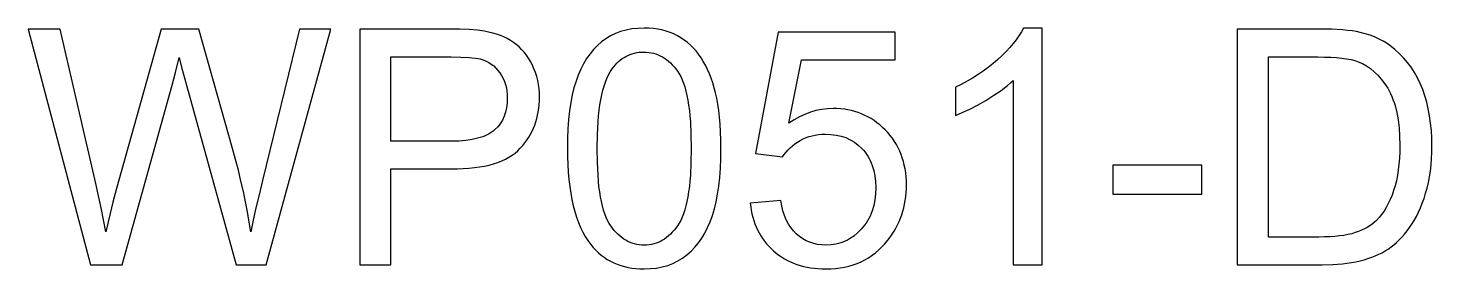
# Model space of a CAD drawing. Header units: millimetres. Extents: x -6.4 to 6.4, y -1.1 to 1.1.
import ezdxf

# ---------------------------------------------------------------- set-up
doc = ezdxf.new("R2010")
doc.units = ezdxf.units.MM
doc.layers.add('LASER_MARK', color=7, linetype='Continuous')

msp = doc.modelspace()

# ---------------------------------------------------------------- linework, layer by layer
at = {"layer": 'LASER_MARK'}
for points in [[(-5.853, -1.063), (-5.562, -1.063), (-5.105, 0.578), (-5.074, 0.694), (-5.041, 0.831), (-5.019, 0.744), (-4.974, 0.578), (-4.52, -1.063), (-4.245, -1.063), (-3.654, 1.091), (-3.941, 1.091), (-4.279, -0.293), (-4.31, -0.422), (-4.339, -0.543), (-4.364, -0.656), (-4.386, -0.762), (-4.4, -0.672), (-4.416, -0.58), (-4.434, -0.487), (-4.454, -0.393), (-4.476, -0.297), (-4.5, -0.199), (-4.526, -0.1), (-4.554, 0.001), (-4.862, 1.091), (-5.206, 1.091), (-5.616, -0.364), (-5.648, -0.49), (-5.713, -0.762), (-5.733, -0.652), (-5.755, -0.542), (-5.779, -0.432), (-5.804, -0.321), (-6.132, 1.091), (-6.424, 1.091)], [(-3.388, -1.063), (-3.103, -1.063), (-3.103, -0.187), (-2.551, -0.187), (-2.494, -0.187), (-2.441, -0.184), (-2.389, -0.181), (-2.34, -0.175), (-2.292, -0.169), (-2.247, -0.161), (-2.205, -0.151), (-2.164, -0.14), (-2.126, -0.127), (-2.089, -0.113), (-2.055, -0.097), (-2.024, -0.08), (-1.994, -0.062), (-1.967, -0.042), (-1.942, -0.02), (-1.919, 0.003), (-1.897, 0.027), (-1.878, 0.052), (-1.859, 0.077), (-1.842, 0.103), (-1.826, 0.13), (-1.812, 0.158), (-1.799, 0.186), (-1.787, 0.214), (-1.777, 0.244), (-1.768, 0.274), (-1.761, 0.305), (-1.755, 0.336), (-1.75, 0.368), (-1.746, 0.401), (-1.744, 0.434), (-1.744, 0.468), (-1.745, 0.508), (-1.748, 0.547), (-1.753, 0.584), (-1.76, 0.622), (-1.769, 0.658), (-1.78, 0.693), (-1.794, 0.728), (-1.809, 0.762), (-1.826, 0.794), (-1.844, 0.825), (-1.864, 0.854), (-1.885, 0.881), (-1.907, 0.906), (-1.931, 0.929), (-1.956, 0.95), (-1.982, 0.97), (-2.009, 0.988), (-2.039, 1.004), (-2.069, 1.019), (-2.102, 1.032), (-2.136, 1.044), (-2.172, 1.054), (-2.209, 1.063), (-2.248, 1.071), (-2.311, 1.08), (-2.386, 1.086), (-2.475, 1.09), (-2.575, 1.091), (-3.388, 1.091)], [(-1.409, 0.614), (-1.428, 0.554), (-1.444, 0.489), (-1.457, 0.419), (-1.468, 0.344), (-1.477, 0.265), (-1.483, 0.181), (-1.487, 0.092), (-1.488, -0.001), (-1.487, -0.075), (-1.485, -0.147), (-1.48, -0.216), (-1.475, -0.283), (-1.467, -0.347), (-1.458, -0.408), (-1.447, -0.467), (-1.435, -0.523), (-1.421, -0.577), (-1.405, -0.627), (-1.387, -0.676), (-1.368, -0.721), (-1.347, -0.764), (-1.325, -0.804), (-1.301, -0.842), (-1.275, -0.877), (-1.252, -0.904), (-1.228, -0.929), (-1.203, -0.953), (-1.178, -0.974), (-1.151, -0.994), (-1.123, -1.013), (-1.094, -1.029), (-1.064, -1.044), (-1.033, -1.057), (-1, -1.069), (-0.967, -1.078), (-0.933, -1.086), (-0.898, -1.092), (-0.861, -1.097), (-0.824, -1.099), (-0.786, -1.1), (-0.728, -1.098), (-0.672, -1.092), (-0.62, -1.082), (-0.569, -1.068), (-0.522, -1.05), (-0.476, -1.028), (-0.434, -1.003), (-0.394, -0.973), (-0.356, -0.939), (-0.321, -0.903), (-0.288, -0.863), (-0.258, -0.819), (-0.23, -0.773), (-0.205, -0.723), (-0.182, -0.669), (-0.161, -0.613), (-0.143, -0.552), (-0.127, -0.487), (-0.113, -0.418), (-0.103, -0.343), (-0.094, -0.265), (-0.088, -0.181), (-0.084, -0.093), (-0.083, -0.001), (-0.084, 0.077), (-0.086, 0.151), (-0.09, 0.221), (-0.095, 0.287), (-0.102, 0.348), (-0.11, 0.406), (-0.12, 0.459), (-0.132, 0.508), (-0.144, 0.555), (-0.158, 0.599), (-0.173, 0.642), (-0.189, 0.683), (-0.207, 0.722), (-0.225, 0.76), (-0.245, 0.795), (-0.265, 0.829), (-0.287, 0.861), (-0.311, 0.891), (-0.336, 0.919), (-0.362, 0.945), (-0.39, 0.969), (-0.419, 0.991), (-0.449, 1.012), (-0.481, 1.03), (-0.515, 1.047), (-0.549, 1.061), (-0.585, 1.073), (-0.623, 1.083), (-0.661, 1.09), (-0.701, 1.096), (-0.743, 1.099), (-0.786, 1.1), (-0.843, 1.098), (-0.898, 1.092), (-0.951, 1.082), (-1.001, 1.068), (-1.048, 1.051), (-1.093, 1.029), (-1.136, 1.003), (-1.176, 0.974), (-1.213, 0.94), (-1.248, 0.904), (-1.281, 0.864), (-1.312, 0.821), (-1.34, 0.774), (-1.365, 0.724), (-1.389, 0.671)], [(0.464, -0.475), (0.186, -0.499), (0.19, -0.532), (0.195, -0.565), (0.201, -0.597), (0.209, -0.628), (0.218, -0.658), (0.228, -0.688), (0.24, -0.716), (0.252, -0.744), (0.266, -0.771), (0.281, -0.797), (0.298, -0.822), (0.315, -0.846), (0.334, -0.87), (0.354, -0.893), (0.376, -0.914), (0.398, -0.935), (0.422, -0.955), (0.446, -0.974), (0.472, -0.991), (0.498, -1.007), (0.525, -1.022), (0.553, -1.036), (0.582, -1.048), (0.611, -1.059), (0.642, -1.068), (0.673, -1.077), (0.705, -1.084), (0.738, -1.09), (0.772, -1.094), (0.806, -1.097), (0.842, -1.099), (0.878, -1.1), (0.922, -1.099), (0.965, -1.096), (1.007, -1.091), (1.048, -1.084), (1.087, -1.074), (1.126, -1.063), (1.163, -1.05), (1.199, -1.035), (1.234, -1.017), (1.267, -0.998), (1.3, -0.976), (1.331, -0.953), (1.361, -0.927), (1.39, -0.9), (1.417, -0.87), (1.444, -0.838), (1.465, -0.811), (1.484, -0.784), (1.502, -0.756), (1.518, -0.727), (1.534, -0.697), (1.548, -0.667), (1.56, -0.637), (1.572, -0.605), (1.582, -0.574), (1.59, -0.541), (1.598, -0.508), (1.604, -0.474), (1.608, -0.44), (1.612, -0.405), (1.614, -0.369), (1.614, -0.333), (1.614, -0.295), (1.611, -0.258), (1.608, -0.222), (1.602, -0.186), (1.595, -0.152), (1.587, -0.118), (1.577, -0.085), (1.566, -0.054), (1.553, -0.023), (1.539, 0.007), (1.523, 0.037), (1.505, 0.065), (1.486, 0.093), (1.466, 0.119), (1.444, 0.145), (1.42, 0.17), (1.396, 0.193), (1.37, 0.216), (1.345, 0.236), (1.318, 0.255), (1.291, 0.273), (1.262, 0.289), (1.234, 0.303), (1.204, 0.316), (1.174, 0.328), (1.143, 0.338), (1.112, 0.346), (1.08, 0.353), (1.047, 0.358), (1.013, 0.362), (0.979, 0.364), (0.944, 0.365), (0.891, 0.363), (0.839, 0.357), (0.787, 0.346), (0.736, 0.331), (0.685, 0.312), (0.635, 0.289), (0.586, 0.262), (0.537, 0.23), (0.653, 0.809), (1.513, 0.809), (1.513, 1.062), (0.442, 1.062), (0.233, -0.045), (0.481, -0.077), (0.497, -0.055), (0.513, -0.033), (0.532, -0.013), (0.551, 0.007), (0.572, 0.025), (0.594, 0.042), (0.618, 0.058), (0.643, 0.073), (0.669, 0.087), (0.696, 0.099), (0.724, 0.109), (0.752, 0.117), (0.781, 0.123), (0.811, 0.128), (0.842, 0.131), (0.874, 0.132), (0.924, 0.129), (0.972, 0.123), (1.017, 0.113), (1.06, 0.099), (1.1, 0.08), (1.138, 0.058), (1.174, 0.031), (1.207, 0.001), (1.222, -0.016), (1.236, -0.033), (1.25, -0.052), (1.262, -0.071), (1.274, -0.09), (1.284, -0.111), (1.293, -0.132), (1.302, -0.154), (1.316, -0.2), (1.326, -0.249), (1.332, -0.301), (1.334, -0.356), (1.332, -0.414), (1.325, -0.47), (1.315, -0.522), (1.301, -0.571), (1.292, -0.594), (1.282, -0.617), (1.271, -0.639), (1.259, -0.661), (1.246, -0.681), (1.232, -0.701), (1.217, -0.72), (1.201, -0.738), (1.167, -0.772), (1.132, -0.801), (1.094, -0.826), (1.074, -0.837), (1.054, -0.846), (1.034, -0.855), (1.013, -0.862), (0.992, -0.868), (0.97, -0.873), (0.925, -0.88), (0.878, -0.882), (0.839, -0.881), (0.802, -0.876), (0.766, -0.868), (0.731, -0.857), (0.698, -0.843), (0.666, -0.825), (0.636, -0.804), (0.607, -0.78), (0.58, -0.753), (0.556, -0.723), (0.534, -0.69), (0.515, -0.653), (0.498, -0.613), (0.484, -0.571), (0.473, -0.525)], [(2.856, -1.063), (2.856, 1.1), (2.686, 1.1), (2.667, 1.065), (2.645, 1.03), (2.62, 0.994), (2.592, 0.958), (2.561, 0.922), (2.528, 0.886), (2.491, 0.849), (2.451, 0.812), (2.408, 0.776), (2.364, 0.74), (2.318, 0.707), (2.271, 0.675), (2.221, 0.644), (2.17, 0.614), (2.117, 0.586), (2.063, 0.559), (2.063, 0.303), (2.126, 0.329), (2.194, 0.36), (2.266, 0.397), (2.341, 0.44), (2.415, 0.486), (2.481, 0.531), (2.54, 0.577), (2.567, 0.6), (2.592, 0.622), (2.592, -1.063)], [(4.643, -1.063), (5.421, -1.063), (5.516, -1.061), (5.561, -1.058), (5.605, -1.054), (5.647, -1.049), (5.689, -1.043), (5.728, -1.035), (5.767, -1.027), (5.804, -1.017), (5.839, -1.006), (5.874, -0.994), (5.906, -0.981), (5.938, -0.967), (5.968, -0.952), (5.997, -0.936), (6.024, -0.919), (6.05, -0.9), (6.076, -0.88), (6.101, -0.858), (6.126, -0.834), (6.15, -0.809), (6.174, -0.782), (6.197, -0.753), (6.22, -0.723), (6.242, -0.691), (6.263, -0.657), (6.283, -0.621), (6.302, -0.583), (6.32, -0.542), (6.336, -0.5), (6.352, -0.456), (6.367, -0.409), (6.381, -0.361), (6.392, -0.311), (6.402, -0.259), (6.41, -0.206), (6.416, -0.15), (6.421, -0.094), (6.423, -0.035), (6.424, 0.026), (6.423, 0.097), (6.419, 0.166), (6.412, 0.233), (6.403, 0.298), (6.391, 0.361), (6.377, 0.422), (6.36, 0.481), (6.34, 0.538), (6.317, 0.593), (6.292, 0.645), (6.264, 0.695), (6.234, 0.742), (6.201, 0.787), (6.165, 0.829), (6.126, 0.869), (6.085, 0.906), (6.051, 0.933), (6.016, 0.958), (5.979, 0.98), (5.941, 1), (5.9, 1.019), (5.858, 1.035), (5.814, 1.049), (5.769, 1.06), (5.734, 1.068), (5.695, 1.074), (5.653, 1.079), (5.607, 1.083), (5.504, 1.089), (5.385, 1.091), (4.643, 1.091)], [(-3.103, 0.067), (-3.103, 0.837), (-2.552, 0.837), (-2.463, 0.836), (-2.388, 0.832), (-2.33, 0.826), (-2.306, 0.822), (-2.286, 0.818), (-2.259, 0.809), (-2.233, 0.798), (-2.208, 0.785), (-2.185, 0.771), (-2.163, 0.754), (-2.143, 0.735), (-2.124, 0.714), (-2.106, 0.691), (-2.09, 0.666), (-2.076, 0.64), (-2.064, 0.613), (-2.055, 0.585), (-2.047, 0.555), (-2.042, 0.524), (-2.039, 0.492), (-2.038, 0.459), (-2.039, 0.414), (-2.045, 0.371), (-2.054, 0.331), (-2.067, 0.294), (-2.083, 0.259), (-2.103, 0.226), (-2.126, 0.197), (-2.154, 0.17), (-2.169, 0.157), (-2.185, 0.146), (-2.203, 0.135), (-2.222, 0.125), (-2.242, 0.115), (-2.263, 0.107), (-2.31, 0.093), (-2.361, 0.081), (-2.418, 0.073), (-2.48, 0.068), (-2.546, 0.067)], [(-1.092, -0.707), (-1.107, -0.684), (-1.121, -0.657), (-1.134, -0.629), (-1.146, -0.597), (-1.157, -0.562), (-1.168, -0.525), (-1.177, -0.485), (-1.185, -0.443), (-1.192, -0.397), (-1.199, -0.349), (-1.204, -0.298), (-1.208, -0.244), (-1.214, -0.128), (-1.216, -0.001), (-1.214, 0.127), (-1.211, 0.186), (-1.208, 0.244), (-1.203, 0.298), (-1.197, 0.35), (-1.19, 0.4), (-1.182, 0.446), (-1.173, 0.491), (-1.163, 0.532), (-1.151, 0.571), (-1.139, 0.607), (-1.126, 0.641), (-1.111, 0.672), (-1.096, 0.701), (-1.079, 0.727), (-1.051, 0.763), (-1.036, 0.779), (-1.02, 0.794), (-1.004, 0.808), (-0.988, 0.821), (-0.97, 0.832), (-0.952, 0.842), (-0.934, 0.851), (-0.915, 0.859), (-0.895, 0.866), (-0.875, 0.871), (-0.854, 0.876), (-0.833, 0.879), (-0.811, 0.88), (-0.788, 0.881), (-0.766, 0.88), (-0.743, 0.878), (-0.721, 0.875), (-0.7, 0.87), (-0.679, 0.864), (-0.658, 0.856), (-0.638, 0.848), (-0.619, 0.837), (-0.599, 0.826), (-0.581, 0.813), (-0.563, 0.798), (-0.545, 0.783), (-0.528, 0.766), (-0.511, 0.747), (-0.495, 0.727), (-0.479, 0.706), (-0.464, 0.683), (-0.45, 0.657), (-0.437, 0.628), (-0.425, 0.596), (-0.414, 0.562), (-0.403, 0.525), (-0.394, 0.485), (-0.386, 0.442), (-0.379, 0.396), (-0.372, 0.348), (-0.367, 0.297), (-0.363, 0.243), (-0.357, 0.127), (-0.355, -0.001), (-0.357, -0.127), (-0.363, -0.243), (-0.367, -0.297), (-0.372, -0.348), (-0.379, -0.396), (-0.386, -0.442), (-0.394, -0.484), (-0.403, -0.524), (-0.414, -0.561), (-0.425, -0.596), (-0.437, -0.628), (-0.45, -0.657), (-0.464, -0.683), (-0.479, -0.706), (-0.495, -0.728), (-0.511, -0.747), (-0.528, -0.766), (-0.545, -0.783), (-0.562, -0.799), (-0.58, -0.814), (-0.599, -0.827), (-0.618, -0.838), (-0.637, -0.849), (-0.657, -0.858), (-0.677, -0.865), (-0.698, -0.871), (-0.719, -0.876), (-0.741, -0.88), (-0.763, -0.882), (-0.786, -0.882), (-0.808, -0.882), (-0.83, -0.88), (-0.852, -0.876), (-0.873, -0.872), (-0.894, -0.865), (-0.914, -0.858), (-0.934, -0.849), (-0.953, -0.839), (-0.972, -0.827), (-0.991, -0.814), (-1.009, -0.799), (-1.026, -0.784), (-1.043, -0.767), (-1.06, -0.748)], [(4.928, -0.809), (4.928, 0.837), (5.381, 0.837), (5.442, 0.836), (5.499, 0.834), (5.552, 0.831), (5.6, 0.826), (5.644, 0.82), (5.684, 0.812), (5.719, 0.803), (5.75, 0.793), (5.789, 0.776), (5.826, 0.755), (5.862, 0.73), (5.897, 0.701), (5.93, 0.669), (5.961, 0.633), (5.991, 0.593), (6.02, 0.55), (6.033, 0.526), (6.046, 0.502), (6.057, 0.476), (6.068, 0.449), (6.078, 0.421), (6.087, 0.392), (6.103, 0.329), (6.115, 0.262), (6.124, 0.189), (6.129, 0.112), (6.13, 0.03), (6.13, -0.03), (6.127, -0.087), (6.123, -0.143), (6.116, -0.196), (6.108, -0.246), (6.099, -0.295), (6.087, -0.341), (6.074, -0.385), (6.059, -0.427), (6.043, -0.466), (6.025, -0.504), (6.006, -0.539), (5.986, -0.572), (5.964, -0.603), (5.941, -0.631), (5.916, -0.658), (5.897, -0.675), (5.877, -0.692), (5.855, -0.707), (5.832, -0.722), (5.807, -0.735), (5.78, -0.747), (5.752, -0.759), (5.723, -0.769), (5.691, -0.779), (5.656, -0.787), (5.619, -0.794), (5.578, -0.799), (5.535, -0.803), (5.489, -0.807), (5.44, -0.808), (5.388, -0.809)], [(3.504, -0.417), (4.317, -0.417), (4.317, -0.151), (3.504, -0.151)]]:
    msp.add_lwpolyline(points, close=True, dxfattribs=at)

doc.saveas('drawing.dxf')
